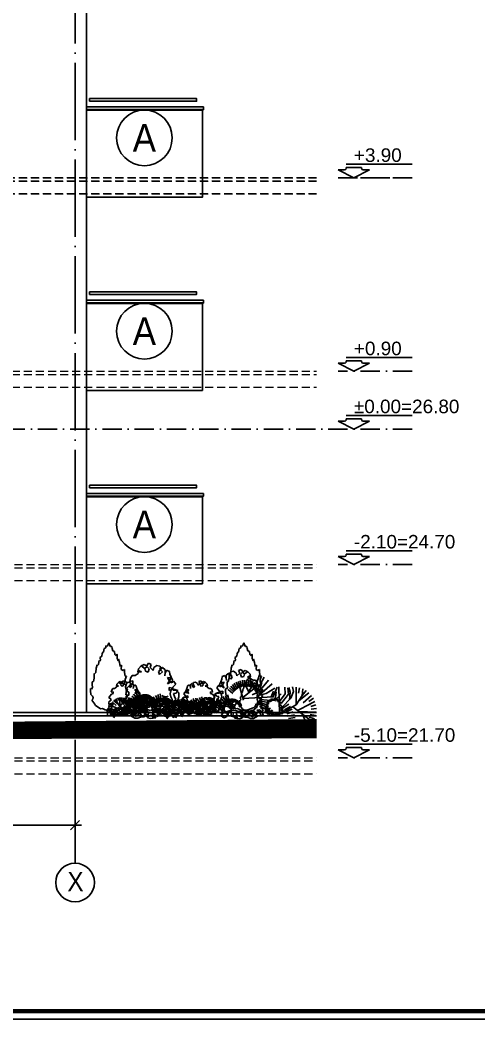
# Model space of a CAD drawing. Extents: x 9615146 to 9672346, y 4699603 to 4705703.
# Drawn here: x 9621432 to 9622143, y 4699603 to 4701154 of the extents above; entities that cross this region are included whole.
import ezdxf
from ezdxf.enums import TextEntityAlignment as Align

# ---------------------------------------------------------------- set-up
doc = ezdxf.new("R2010")
doc.units = 0
doc.header["$LTSCALE"] = 0.5
doc.header["$MEASUREMENT"] = 0
doc.header["$PDSIZE"] = -1
for name, pattern in [('ACAD_ISO04W100', [30, 24, -3, 0, -3]), ('DASHED', [0.75, 0.5, -0.25]), ('OSI1000', [5, 3, -1, 0, -1])]:
    doc.linetypes.add(name, pattern=pattern)
doc.layers.get('0').update_dxf_attribs({"color": 251, "linetype": 'CONTINUOUS'})
doc.layers.get('Defpoints').update_dxf_attribs({"color": 251, "linetype": 'CONTINUOUS'})
for name, color, linetype in [('_axis', 1, 'ACAD_ISO04W100'), ('_axis_num', 1, 'CONTINUOUS'), ('_dimension', 4, 'CONTINUOUS'), ('_dimension_evel', 4, 'CONTINUOUS'), ('_hatch', 9, 'CONTINUOUS'), ('_hatch_construction', 252, 'CONTINUOUS'), ('_table', 3, 'CONTINUOUS'), ('_text_spesif_window', 41, 'CONTINUOUS'), ('_view', 3, 'CONTINUOUS'), ('_vista', 75, 'CONTINUOUS'), ('fasadi', 147, 'CONTINUOUS')]:
    doc.layers.add(name, color=color, linetype=linetype)
doc.layers.add('_punk', color=8, linetype='DASHED', lineweight=9)
doc.styles.add('HEB1', font='', dxfattribs={"width": 0.8, "oblique": 17})
doc.styles.add('POMESHTENIA', font='arial.ttf', dxfattribs={"width": 0.9})
doc.styles.add('WIN', font='swindos.shx', dxfattribs={"oblique": 17})
doc.styles.get('HEB1').set_extended_font_data('HebarU Cyr')
doc.dimstyles.new('dim_50', dxfattribs={"dimtxt": 24, "dimasz": 1, "dimexe": 30, "dimexo": 0, "dimgap": 10, "dimtad": 1, "dimdec": 1, "dimrnd": 0.5, "dimdsep": 46, "dimtxsty": 'WIN', "dimblk1": '1', "dimblk2": '1', "dimsah": 1, "dimcen": 15, "dimdle": 10, "dimse1": 1, "dimse2": 1, "dimadec": 0, "dimazin": 0, "dimtfac": 1, "dimtdec": 1, "dimtix": 1, "dimtmove": 2, "dimatfit": 3, "dimldrblk": '1', "dimfxl": 1, "dimtolj": 1, "dimarcsym": 0})

# ---------------------------------------------------------------- blocks, each defined once
blk = doc.blocks.new('rtyre')
at = {"layer": '_dimension_evel', "ltscale": 20}
for p, q in [((-21.08991620464076, 37.79426300298655), (161.5563992843381, 37.79426284031797)), ((-21.08991621457972, 28.28064290881593), (-21.08991621457972, 26.78341123343125)), ((-21.08991621457972, 28.28064290881593), (2.484011929482222e-08, 28.28064289018948)), ((21.0899162642454, 28.28064287032612), (2.484011929482222e-08, 28.28064289018948)), ((21.0899162642454, 28.28064287032612), (21.08991626175703, 26.78341119617835)), ((-25.98991621100868, 21.88341124133149), (-43.67999989444797, 21.88341125623265)), ((-43.67999989444797, 21.88341125623265), (0, 0)), ((43.67999993170088, 21.88341117924574), (0, 0)), ((25.98991624826158, 21.88341119538381), (43.67999993170088, 21.88341117924574))]:
    blk.add_line(p, q, dxfattribs=at)
for centre, major_axis, ratio, start_param, end_param in [((-25.98991620603192, 26.78341123839346), (3.464823224053962, 3.464823224053962), 0.9999999998278931, 3.926990816057631, 5.497787142683389), ((25.98991625322378, 26.78341119245306), (-3.464823224673926, 3.464823224673926), 0.9999999994715169, 0.7853981629014264, 2.356194488915409)]:
    blk.add_ellipse(centre, major_axis=major_axis, ratio=ratio, start_param=start_param, end_param=end_param, dxfattribs=at)
at = {"layer": '_dimension_evel', "linetype": 'OSI1000', "ltscale": 20, "style": 'HEB1', "oblique": 359.9999999871126, "width": 0.79999999781503}
blk.add_attdef('+12.50', (3.974128048866987e-08, 44.24032013564283), '', height=41.99999997485429, rotation=359.9999999466392, dxfattribs=at)
blk = doc.blocks.new('TREE8-E')
for p, q in [((-10.0939414366528, 8.004167327446659), (-10.9461908619412, 9.450044695994855)), ((-8.619269102098638, 6.912697024239506), (-10.00003536737997, 10.02475220941503)), ((-7.191707871321034, 7.048076422346412), (-8.97562455459533, 10.444372791036)), ((-7.419212427330047, 8.842417375883691), (-7.898182817622601, 10.6985739894974)), ((-7.419212427330047, 8.842417375883691), (-6.794240347850169, 10.78109652764768)), ((-6.936570771694355, 5.394976978485893), (-4.615567326459413, 10.42725504039809)), ((-6.110738216839663, 9.064887386772618), (-5.69097987265884, 10.68990842672098)), ((-4.453948541773208, 8.807646752950141), (-3.554877325400946, 10.05453113563832)), ((-3.609758033180234, 8.276929241605053), (-2.65286918546431, 9.417484799417842)), ((-11.67939109003398, 6.052457228530109), (-13.09516547731103, 6.953830254593441)), ((-11.25570846188914, 6.783692467097005), (-12.513046509982, 7.895444004358062)), ((-10.722851676594, 7.439646421181159), (-11.79079354989288, 8.734401457100759)), ((-8.03844479568672, 4.03048735214071), (-10.82276501284477, 7.504558207340388)), ((-6.936570771694355, 5.394976978485893), (-7.419212427330047, 8.842417375883691)), ((-4.542846798808103, 6.6381059562652), (-4.453948541773208, 8.807646752950141)), ((-3.264332530957891, 2.932267498728351), (-4.542846798808103, 6.6381059562652)), ((-4.321821545709335, 5.997453048732538), (-3.609758033180234, 8.276929241605053)), ((-3.365396660808561, 7.392250533438251), (-2.345745067311201, 9.19137688840204)), ((-2.437153135665448, 3.894841923940362), (-3.365396660808561, 7.392250533438251)), ((-3.328015502515773, 0.764855076416147), (0.3343976724931039, 8.315671993157821)), ((-2.378912036498918, 7.140596292542938), (-1.432695594785505, 8.962133132399288)), ((-1.732731472395882, 4.243784011476698), (-2.378912036498918, 7.140596292542938)), ((-0.3756997383985823, 3.931447963957524), (-1.321964224738586, 6.595345437269749)), ((-0.3756997383985823, 3.931447963957524), (0.4289821008869286, 6.586656616967169)), ((0.6650353045677839, 4.772522462289068), (0.7052554425374264, 7.980557276534242)), ((1.228117236142758, 4.485235762505923), (1.228117236142758, 6.448361544357446)), ((3.028334049341568, 4.834514241634153), (1.237841514447037, 7.412416834865731)), ((4.296317853157149, 4.597302698115513), (2.602009076445039, 8.267139229549727)), ((4.87476884935653, 5.912668173253898), (4.093872854156427, 8.871991259334393)), ((5.998352765860792, 5.26094047719581), (5.668103321614932, 9.208594801364612)), ((9.156996873421017, 0.6659670543601663), (6.189181990895715, 6.341653042149652)), ((6.982408068832095, 6.042331569648596), (7.276868282665882, 9.26672232734542)), ((8.326122927839824, 3.106453035789741), (7.535878532264656, 6.558358142723293)), ((8.350939098590844, 4.584084016319906), (8.218822792993356, 6.560044127388437)), ((8.82305053175399, 4.511388252753058), (8.898202046990294, 6.490333761981738)), ((9.28497691263671, 4.389741641585672), (9.566572872979416, 6.349990807854425)), ((-12.20597923181495, 3.593691716620725), (-13.87665823821184, 3.754072841972203)), ((-6.221866286455885, 4.466147790911251), (-13.79413570006156, 2.650130372199769)), ((-12.16044909733678, 4.437574972982709), (-13.78547013728514, 4.85733331716353)), ((-8.619903918756798, 3.891039078698853), (-13.52281675096225, 5.93274586336296)), ((-9.89312571951323, 3.585689012323456), (-13.12031391997919, 0.5482778224423939)), ((-2.764044339190416, 0.04352474052392807), (-6.936570771694355, 5.394976978485893)), ((-4.858376832926233, 2.087165263569034), (-6.307318260880882, 3.646687821084029)), ((-4.252498214404495, 2.500799939538382), (-5.560004635946453, 4.180671609240534)), ((-3.612874509535693, 2.860054809673763), (-4.768995011303063, 4.647490753822396)), ((1.899495202787948, 3.054908277037107), (-0.3756997383985823, 3.931447963957524)), ((8.955630015473416, 0.4245579711075251), (0.6650353045677839, 4.772522462289068)), ((4.825272166918349, 3.421743045802423), (3.028334049341568, 4.834514241634153)), ((5.195199856988587, 3.723947254051126), (4.296317853157149, 4.597302698115513)), ((6.859942310438027, 2.608535797566027), (4.326365437081012, 5.506757277107567)), ((6.019365656344121, 4.204516012771002), (4.87476884935653, 5.912668173253898)), ((6.464574032663903, 4.37761535135617), (5.998352765860792, 5.26094047719581)), ((7.3969062000587, 4.579982162681105), (6.982408068832095, 6.042331569648596)), ((7.985575321672821, 2.906208157738753), (9.73165727914576, 4.220476968545903)), ((8.637798294386323, 0.04352474052392807), (12.49564805822622, 4.668516083723723)), ((9.73165727914576, 4.220476968545903), (10.21661246032561, 6.14055289178058)), ((10.15819770771178, 4.005448732812482), (10.84119883928037, 5.864314659396399)), ((10.55992493214009, 3.747012828733638), (11.43348891077278, 5.524302634582448)), ((10.93243754489303, 3.44800073415567), (11.9869934208349, 5.124242060234693)), ((11.57385842808068, 2.741760798088833), (12.95387989629665, 4.162117734215002)), ((11.83573915709325, 2.342270669129725), (13.35666845113712, 3.610595217996405)), ((-11.90146385261831, 1.936425325992857), (-13.53993450160017, 1.572688635227038)), ((-6.856791865305192, -0.04252704870934565), (-8.751739561746062, 0.9273776356771037)), ((-6.42892358954786, 0.5533850959449822), (-8.232127674741287, 1.684754574136385)), ((-5.950746316177048, 1.109738437606318), (-7.648483318230314, 2.393962304734067)), ((-5.425899262974443, 1.622298791409285), (-7.005248378180294, 3.049603328408956)), ((-4.114983101309029, 1.771402288913151), (-3.264332530957891, 2.932267498728351)), ((3.352876638757508, 0.5010279245612779), (1.37691652768898, 0.3689116189637858)), ((3.425572402324363, 0.9731393577244205), (1.446626893095681, 1.048290872960727)), ((3.547219013491745, 1.43506573860715), (1.58696984722299, 1.716661698949856)), ((3.716483686531516, 1.8817461051162), (1.796407763296839, 2.366701286296049)), ((3.931511922264944, 2.308286533682228), (1.899495202787948, 3.054908277037107)), ((12.05442718680056, 1.9175949987333), (13.69960068705188, 3.019991131169142)), ((12.22752652538573, 1.472386622413516), (13.97891936670105, 2.396776255700324)), ((12.35314066027185, 1.011523336307178), (14.19156421617921, 1.747778664181695)), ((12.42989333671066, 0.5400544550187121), (14.33520545401668, 1.080108910037417))]:
    blk.add_line(p, q)
blk = doc.blocks.new('_TREE03')
for p, q in [((-49.14745122672889, 1054.192452821298), (-45.3105343387424, 1086.709188905304)), ((-45.3105343387424, 1086.709188905304), (-26.12583331275368, 1086.709188905304)), ((-26.12583331275368, 1086.709188905304), (-6.941132286764741, 1113.806721197296)), ((-6.941132286764741, 1113.806721197296), (0.7327014892625812, 1146.323573486298)), ((0.7327014892625812, 1146.323573486298), (12.24351082722524, 1113.806721197296)), ((12.24351082722524, 1113.806721197296), (27.59187599027086, 1092.128509283301)), ((27.59187599027086, 1092.128509283301), (46.77657739726283, 1097.548294862307)), ((46.77657739726283, 1097.548294862307), (46.77657739726283, 1065.031093577295)), ((-125.8874185237239, 956.6411400503011), (-122.0505016357374, 967.4802456263026)), ((-125.8874185237239, 907.8655124302999), (-125.8874185237239, 956.6411400503011)), ((-122.0505016357374, 967.4802456263026), (-110.5390529797294, 940.3827716272956)), ((-110.5390529797294, 940.3827716272956), (-91.35435195374066, 962.0605183402973)), ((-91.35435195374066, 962.0605183402973), (-83.68051779676648, 1010.836145960299)), ((-83.68051779676648, 1010.836145960299), (-60.65889988273466, 1021.675135331302)), ((-60.65889988273466, 1021.675135331302), (-49.14745122672889, 1054.192452821298)), ((46.77657739726283, 1065.031093577295), (73.63511219922452, 1054.192452821298)), ((73.63511219922452, 1054.192452821298), (77.47202908726558, 1032.514241288306)), ((77.47202908726558, 1032.514241288306), (77.47202908726558, 1010.836145960299)), ((77.47202908726558, 1010.836145960299), (96.65736981224632, 999.997040003308)), ((96.65736981224632, 999.997040003308), (104.3312035882739, 972.899566004301)), ((104.3312035882739, 972.899566004301), (112.0050956572488, 940.3827716272956)), ((112.0050956572488, 940.3827716272956), (123.5159046142626, 924.123938765302)), ((-194.9529119647507, 799.475613005302), (-183.4414636897459, 794.0558857192967)), ((-191.1153557587754, 729.0218321452945), (-194.9529119647507, 799.475613005302)), ((-183.4414636897459, 794.0558857192967), (-175.7675716207732, 777.7974597652968)), ((-175.7675716207732, 777.7974597652968), (-164.2567626637572, 837.4121384783002)), ((-164.2567626637572, 837.4121384783002), (-148.9090364377537, 891.6071443882977)), ((-148.9090364377537, 891.6071443882977), (-145.0721195497672, 864.5096703893048)), ((-145.0721195497672, 864.5096703893048), (-125.8874185237239, 907.8655124302999)), ((123.5159046142626, 924.123938765302), (131.189767727237, 929.5436660513084)), ((131.189767727237, 929.5436660513084), (138.8636597962666, 907.8655124302999)), ((138.8636597962666, 907.8655124302999), (131.189767727237, 880.7680384313071)), ((131.189767727237, 880.7680384313071), (142.7005766842531, 859.0902920992945)), ((142.7005766842531, 859.0902920992945), (154.2113856412668, 869.9289907673023)), ((154.2113856412668, 869.9289907673023), (158.048331866255, 842.8315167682964)), ((158.048331866255, 842.8315167682964), (161.8852777102418, 810.3146610502948)), ((161.8852777102418, 810.3146610502948), (177.2336142982358, 794.0558857192967)), ((177.2336142982358, 794.0558857192967), (184.9075063672653, 804.8949333833004)), ((184.9075063672653, 804.8949333833004), (196.4183153242247, 750.699985766304)), ((-271.6922395627537, 626.0512607182985), (-252.5069571307727, 626.0512607182985)), ((-252.5069571307727, 577.2760400063045), (-271.6922395627537, 626.0512607182985)), ((-252.5069571307727, 626.0512607182985), (-240.9961481737589, 685.6659356213002)), ((-240.9961481737589, 729.0218321452945), (-217.9745302597291, 712.7634061912956)), ((-240.9961481737589, 685.6659356213002), (-240.9961481737589, 729.0218321452945)), ((-217.9745302597291, 712.7634061912956), (-191.1153557587754, 729.0218321452945)), ((196.4183153242247, 750.699985766304), (204.0921784372536, 685.6659356213002)), ((204.0921784372536, 685.6659356213002), (223.2768794632425, 663.9878402933068)), ((223.2768794632425, 663.9878402933068), (230.9507425762713, 669.4075675792984)), ((230.9507425762713, 669.4075675792984), (230.9507425762713, 593.5344663413072)), ((-279.3660737197299, 528.500412767306), (-260.1808491997476, 544.7588387213059)), ((-256.3438740187592, 463.4663881493032), (-279.3660737197299, 528.500412767306)), ((-260.1808491997476, 544.7588387213059), (-252.5069571307727, 528.500412767306)), ((-252.5069571307727, 528.500412767306), (-252.5069571307727, 577.2760400063045)), ((230.9507425762713, 593.5344663413072), (242.4621618952779, 544.7588387213059)), ((242.4621618952779, 544.7588387213059), (261.6468339652683, 539.3394604312962)), ((261.6468339652683, 495.9835600973006), (253.9729708522373, 452.6273111482978)), ((261.6468339652683, 539.3394604312962), (261.6468339652683, 495.9835600973006)), ((-267.8552643817673, 371.3347733272968), (-287.0399657887572, 430.9495354792978)), ((-287.0399657887572, 430.9495354792978), (-267.8552643817673, 414.6907605293019)), ((-287.0399657887572, 322.5592912493083), (-283.2030485197697, 338.8178337892949)), ((-260.1808491997476, 273.7837219223076), (-287.0399657887572, 322.5592912493083)), ((-283.2030485197697, 338.8178337892949), (-264.0177660877341, 338.8178337892949)), ((-267.8552643817673, 414.6907605293019), (-256.3438740187592, 463.4663881493032)), ((-264.0177660877341, 338.8178337892949), (-267.8552643817673, 371.3347733272968)), ((257.8098877402235, 317.1397963732982), (246.2990787832641, 295.4617882943026)), ((253.9729708522373, 452.6273111482978), (269.3206966972393, 425.5298375303078)), ((280.8315060352566, 344.237299328304), (257.8098877402235, 317.1397963732982)), ((269.3206966972393, 425.5298375303078), (284.668480835242, 436.3688851942979)), ((284.668480835242, 398.432334575302), (280.8315060352566, 344.237299328304)), ((284.668480835242, 436.3688851942979), (284.668480835242, 398.432334575302)), ((-229.4853392167429, 230.4277053832998), (-260.1808491997476, 273.7837219223076)), ((-229.4853392167429, 203.3302317652961), (-256.3438740187592, 241.2666951353069)), ((-256.3438740187592, 241.2666951353069), (-229.4853392167429, 230.4277053832998)), ((-175.7675716207732, 187.0716892252959), (-229.4853392167429, 203.3302317652961)), ((-191.1153557587754, 176.2327577663033), (-175.7675716207732, 187.0716892252959)), ((-156.5829285067264, 138.2961778103058), (-191.1153557587754, 176.2327577663033)), ((207.9291242812383, 170.8131466852956), (165.7228053412766, 143.7156726863029)), ((219.4399332382545, 192.4911258083056), (207.9291242812383, 170.8131466852956)), ((265.4837798092531, 252.105742799297), (219.4399332382545, 192.4911258083056)), ((246.2990787832641, 295.4617882943026), (250.1360250082525, 268.3642853392973)), ((250.1360250082525, 268.3642853392973), (265.4837798092531, 252.105742799297)), ((-83.68051779676648, 116.6181986872959), (-156.5829285067264, 138.2961778103058)), ((-60.65889988273466, 105.7790931113081), (-83.68051779676648, 116.6181986872959)), ((-60.65889988273466, 105.7790931113081), (-33.22383016576919, 97.78347626030379)), ((-33.22383016576919, 97.78347626030379), (-6.941132286764741, 100.3595982352974)), ((-29.25104943975498, 0.8823563723065034), (-21.55413582673918, 40.74509744930406)), ((-18.10173023473226, 99.26571142129693), (-21.55413582673918, 40.74509744930406)), ((23.7549591022298, 94.94016165230138), (-6.941132286764741, 100.3595982352974)), ((35.1275206852531, 98.50965311629595), (20.65276490027259, 67.84268765329494)), ((20.65276490027259, 0.8822980793060651), (20.65276490027259, 67.84268765329494)), ((58.28738635427885, 105.7790931113081), (23.7549591022298, 94.94016165230138)), ((100.4942867002328, 127.4570722343044), (58.28738635427885, 105.7790931113081)), ((131.189767727237, 122.0376356512947), (100.4942867002328, 127.4570722343044)), ((165.7228053412766, 143.7156726863029), (131.189767727237, 122.0376356512947))]:
    blk.add_line(p, q)
blk = doc.blocks.new('_TREE16')
for p, q in [((-29.3519911608862, 140.6605752743014), (-30.886658696008, 132.3582528912489)), ((-22.11027872953105, 148.43500432664), (-29.3519911608862, 140.6605752743014)), ((-13.8134823677799, 152.0342770360558), (-22.11027872953105, 148.43500432664)), ((-11.7512728674601, 141.6683716329378), (-20.04806922921125, 147.3792176652112)), ((-20.04806922921125, 147.3792176652112), (-12.27881483265833, 141.6683716329378)), ((-4.509560436104948, 146.8513243344969), (-13.8134823677799, 152.0342770360558)), ((-12.27881483265833, 141.6683716329378), (-4.509560436104948, 146.8513243344969)), ((-10.21660533233853, 133.9419328833919), (-11.7512728674601, 141.6683716329378)), ((-1.392267005389158, 155.681540048264), (-7.099311901622968, 147.9071109959257)), ((-7.099311901622968, 147.9071109959257), (0.6699424949304102, 140.6605752743014)), ((0.6699424949304102, 140.6605752743014), (-2.44735093578538, 131.3504565326125)), ((6.329029030691345, 152.0342770360558), (-1.392267005389158, 155.681540048264)), ((2.732151995250206, 144.2598479837175), (6.329029030691345, 152.0342770360558)), ((11.50853196172693, 135.4776225727426), (2.732151995250206, 144.2598479837175)), ((13.57074146204673, 144.2598479837175), (11.50853196172693, 135.4776225727426)), ((21.86753782379787, 149.9706940159906), (13.57074146204673, 144.2598479837175)), ((30.16433418554902, 147.9071109959257), (21.86753782379787, 149.9706940159906)), ((26.51949878963524, 133.4140395526774), (34.81629515138638, 139.6047886128729)), ((36.87850465170595, 144.2598479837175), (28.5817082899548, 140.1326819435872)), ((28.5817082899548, 140.1326819435872), (36.87850465170595, 132.3582528912489)), ((34.81629515138638, 139.6047886128729), (30.16433418554902, 147.9071109959257)), ((44.64775904825933, 138.069098923522), (36.87850465170595, 144.2598479837175)), ((-51.60467042014966, 114.265908738585), (-53.66687992046923, 105.435693024818)), ((-46.4251674891143, 121.9923474881311), (-51.60467042014966, 114.265908738585)), ((-38.65591309256092, 121.9923474881311), (-46.4251674891143, 121.9923474881311)), ((-29.8795331260842, 127.17530018969), (-38.65591309256092, 121.9923474881311)), ((-30.886658696008, 132.3582528912489), (-21.05519479913505, 131.8303595605346)), ((-28.8244491956882, 135.4776225727426), (-29.8795331260842, 127.17530018969)), ((-21.05519479913505, 131.8303595605346), (-28.8244491956882, 135.4776225727426)), ((-2.44735093578538, 131.3504565326125), (-10.21660533233853, 133.9419328833919)), ((29.10925025515303, 125.1117171696249), (26.51949878963524, 133.4140395526774)), ((36.87850465170595, 132.3582528912489), (29.10925025515303, 125.1117171696249)), ((44.12021708306111, 120.9845511294948), (44.64775904825933, 130.2946698711837)), ((44.64775904825933, 128.7589801818331), (44.12021708306111, 120.9845511294948)), ((44.64775904825933, 130.2946698711837), (44.64775904825933, 138.069098923522)), ((48.7721780488987, 137.0133122620935), (44.64775904825933, 128.7589801818331)), ((57.06897441064984, 133.4140395526774), (48.7721780488987, 137.0133122620935)), ((60.13830948089321, 115.2737050972214), (50.83438754921826, 116.3294917586502)), ((50.83438754921826, 116.3294917586502), (56.01389048025385, 108.0271693755974)), ((56.54143244545207, 107.019373016961), (60.13830948089321, 115.2737050972214)), ((58.07609998057342, 125.6396105003394), (57.06897441064984, 133.4140395526774)), ((61.72093537648743, 116.8573850893647), (58.07609998057342, 125.6396105003394)), ((65.31781241192857, 109.0829560370262), (61.72093537648743, 116.8573850893647)), ((-60.38105038662638, 87.82325190007646), (-64.02588578254017, 80.09681315053012)), ((-53.13933795527123, 95.59768095241475), (-60.38105038662638, 87.82325190007646)), ((-53.66687992046923, 105.435693024818), (-45.37008355871808, 107.019373016961)), ((-44.84254159351985, 99.24494396462273), (-53.13933795527123, 95.59768095241475)), ((-45.37008355871808, 107.019373016961), (-44.84254159351985, 99.24494396462273)), ((51.36192951441649, 98.71705063390846), (56.54143244545207, 107.019373016961)), ((59.13118391096964, 103.9000033354673), (51.36192951441649, 98.71705063390846)), ((55.48634851505562, 80.57671617845222), (55.48634851505562, 88.35114523079073)), ((55.48634851505562, 88.35114523079073), (63.78314487680723, 86.81545554143986)), ((63.255602911609, 83.16819252923165), (55.48634851505562, 80.57671617845222)), ((56.01389048025385, 108.0271693755974), (63.78314487680723, 101.3085269846879)), ((67.90756387744659, 106.4914796862467), (59.13118391096964, 103.9000033354673)), ((63.78314487680723, 86.81545554143986), (60.66585144609144, 79.04102648910157)), ((71.55239927336015, 82.68828950130955), (63.255602911609, 83.16819252923165)), ((63.78314487680723, 101.3085269846879), (65.31781241192857, 109.0829560370262)), ((66.3728963423248, 89.40693189221952), (74.14215073887794, 98.18915730319418)), ((66.85247994705037, 81.632502839881), (66.3728963423248, 89.40693189221952)), ((74.14215073887794, 98.18915730319418), (67.90756387744659, 106.4914796862467)), ((-63.4983438173424, 64.54795504585377), (-64.50546938726575, 56.77352599351525)), ((-64.50546938726575, 56.77352599351525), (-62.44325988694595, 48.99909694117696)), ((-64.02588578254017, 80.09681315053012), (-56.25663138598702, 75.92165680760786)), ((-55.72908942078902, 67.1394313966332), (-63.4983438173424, 64.54795504585377)), ((-56.25663138598702, 75.92165680760786), (-55.72908942078902, 67.1394313966332)), ((46.1824265833809, 59.89289567500919), (35.34383711658461, 66.08364473520464)), ((35.34383711658461, 66.08364473520464), (43.59267511786334, 63.01226535650312)), ((43.59267511786334, 63.01226535650312), (51.36192951441649, 64.02006171513949)), ((50.30684558402027, 51.1106702640343), (46.1824265833809, 59.89289567500919)), ((51.36192951441649, 64.02006171513949), (52.36905508433983, 65.60374170728255)), ((60.66585144609144, 79.04102648910157), (58.60364194577164, 71.26659743676328)), ((58.60364194577164, 71.26659743676328), (60.66585144609144, 63.01226535650312)), ((60.66585144609144, 63.01226535650312), (63.78314487680723, 55.2378363041646)), ((74.6217343436033, 81.632502839881), (66.85247994705037, 81.632502839881)), ((67.38002191224837, 71.79449076747778), (75.14927630880152, 72.85027742890634)), ((71.02485730816215, 64.02006171513949), (67.38002191224837, 71.79449076747778)), ((68.43510584264436, 47.46340725182631), (74.6217343436033, 55.76572963487888)), ((74.6217343436033, 55.76572963487888), (71.02485730816215, 64.02006171513949)), ((79.80123727463888, 80.57671617845222), (71.55239927336015, 82.68828950130955)), ((82.39098874015667, 73.85807378754271), (74.6217343436033, 81.632502839881)), ((75.14927630880152, 72.85027742890634), (79.80123727463888, 80.57671617845222)), ((79.80123727463888, 53.65415631202154), (82.91853070535467, 63.01226535650312)), ((82.91853070535467, 63.01226535650312), (82.39098874015667, 73.85807378754271)), ((-61.91571792174796, 36.6175988207865), (-69.68497231830133, 31.43464611922786)), ((-69.68497231830133, 31.43464611922786), (-67.09522085278354, 23.66021706688935)), ((-67.09522085278354, 23.66021706688935), (-58.84638285150481, 30.37885945779885)), ((-61.91571792174796, 52.64635995338517), (-65.03301135246375, 44.87193090104688)), ((-65.03301135246375, 44.87193090104688), (-61.91571792174796, 36.6175988207865)), ((-62.44325988694595, 48.99909694117696), (-53.13933795527123, 46.93551392111203)), ((-53.66687992046923, 55.2378363041646), (-61.91571792174796, 52.64635995338517)), ((-58.84638285150481, 30.37885945779885), (-50.54958648975366, 29.85096612708458)), ((-50.54958648975366, 29.85096612708458), (-58.84638285150481, 23.13232373617484)), ((-53.13933795527123, 46.93551392111203), (-53.66687992046923, 55.2378363041646)), ((-20.52765283393705, 25.72380008695427), (-12.8063567978561, 29.85096612708458)), ((-12.8063567978561, 29.85096612708458), (-5.037102401303173, 27.78738310701942)), ((-5.037102401303173, 27.78738310701942), (3.259693960448203, 25.19590675623999)), ((11.50853196172693, 27.25948977630514), (20.81245389340188, 29.32307279637007)), ((20.33287028867608, 46.40762059039776), (18.27066078835651, 37.62539517942309)), ((18.27066078835651, 37.62539517942309), (28.05416632475703, 35.03391882864366)), ((28.05416632475703, 46.93551392111203), (20.33287028867608, 46.40762059039776)), ((20.81245389340188, 29.32307279637007), (28.5817082899548, 29.32307279637007)), ((35.34383711658461, 27.25948977630514), (27.04704075483323, 27.78738310701942)), ((27.04704075483323, 27.78738310701942), (36.87850465170595, 21.06874071610991)), ((34.28875318618839, 38.15328851013737), (28.05416632475703, 46.93551392111203)), ((28.05416632475703, 35.03391882864366), (35.82342072130996, 37.62539517942309)), ((28.5817082899548, 29.32307279637007), (34.28875318618839, 38.15328851013737)), ((35.82342072130996, 37.62539517942309), (39.99579808242174, 46.40762059039776)), ((39.99579808242174, 46.40762059039776), (50.30684558402027, 51.1106702640343)), ((52.36905508433983, 28.84316976844798), (44.12021708306111, 24.18811039760362)), ((44.64775904825933, 42.28045455026745), (52.36905508433983, 50.58277693332002)), ((55.48634851505562, 38.68118184085165), (44.64775904825933, 42.28045455026745)), ((55.48634851505562, 44.3440375703326), (50.83438754921826, 36.6175988207865)), ((50.83438754921826, 36.6175988207865), (52.36905508433983, 28.84316976844798)), ((52.36905508433983, 50.58277693332002), (60.13830948089321, 51.1106702640343)), ((63.78314487680723, 46.40762059039776), (55.48634851505562, 44.3440375703326)), ((63.255602911609, 37.62539517942309), (55.48634851505562, 38.68118184085165)), ((56.01389048025385, 24.66801342552571), (63.255602911609, 34.02612247000707)), ((60.13830948089321, 51.1106702640343), (67.90756387744659, 41.27265819163108)), ((67.90756387744659, 41.27265819163108), (63.255602911609, 32.44244247786423)), ((69.44223141256793, 29.85096612708458), (63.255602911609, 37.62539517942309)), ((63.255602911609, 34.02612247000707), (71.55239927336015, 37.09750184870859)), ((63.255602911609, 32.44244247786423), (73.61460877367972, 25.72380008695427)), ((63.78314487680723, 55.2378363041646), (63.78314487680723, 46.40762059039776)), ((67.38002191224837, 22.07653707474628), (69.44223141256793, 29.85096612708458)), ((76.68394384392309, 45.39982423176116), (68.43510584264436, 47.46340725182631)), ((71.55239927336015, 37.09750184870859), (78.7941117047153, 44.87193090104688)), ((73.61460877367972, 25.72380008695427), (81.86344677495845, 29.85096612708458)), ((84.98074020567424, 38.15328851013737), (76.68394384392309, 45.39982423176116)), ((78.7941117047153, 44.87193090104688), (79.80123727463888, 53.65415631202154)), ((81.86344677495845, 29.85096612708458), (84.98074020567424, 38.15328851013737)), ((-67.09522085278354, 23.13232373617484), (-70.21251428349933, 13.8222049944859)), ((-70.21251428349933, 13.8222049944859), (-61.91571792174796, 15.35789468383678)), ((-58.84638285150481, 23.13232373617484), (-67.09522085278354, 23.13232373617484)), ((-61.91571792174796, 15.35789468383678), (-59.85350842142839, 23.66021706688935)), ((-59.85350842142839, 23.66021706688935), (-49.54246091982986, 20.54084738539541)), ((-45.37008355871808, 18.47726436533048), (-52.08425402487501, 10.70283531299219)), ((-52.08425402487501, 10.70283531299219), (-39.71099702295692, 3.984192922082684)), ((-49.54246091982986, 20.54084738539541), (-49.01491895463187, 12.23852500234307)), ((-49.01491895463187, 12.23852500234307), (-39.18345505775915, 17.4214777039017)), ((-42.78033209320029, 26.25169341766855), (-45.37008355871808, 18.47726436533048)), ((-34.53149409192156, 26.25169341766855), (-42.78033209320029, 26.25169341766855)), ((-41.24566455807872, 23.66021706688935), (-32.94886819632757, 24.18811039760362)), ((-36.59370359224113, 15.88578801455105), (-41.24566455807872, 23.66021706688935)), ((-39.71099702295692, 3.984192922082684), (-30.886658696008, 3.984192922082684)), ((-39.18345505775915, 17.4214777039017), (-29.8795331260842, 22.60443040546056)), ((-38.12837112736293, 8.111358962212762), (-36.59370359224113, 15.88578801455105)), ((-28.29690723048998, 13.8222049944859), (-38.12837112736293, 8.111358962212762)), ((-25.70715576497241, 17.94937103461621), (-34.53149409192156, 26.25169341766855)), ((-32.94886819632757, 24.18811039760362), (-24.70003019504884, 17.4214777039017)), ((-30.886658696008, 3.984192922082684), (-21.05519479913505, 7.583465631498484)), ((-29.8795331260842, 22.60443040546056), (-28.29690723048998, 13.8222049944859)), ((-20.04806922921125, 10.17494198227791), (-25.70715576497241, 17.94937103461621)), ((-24.70003019504884, 17.4214777039017), (-21.05519479913505, 9.167145623641545)), ((-21.05519479913505, 9.167145623641545), (-13.28594040258167, 9.695038954355823)), ((-21.05519479913505, 7.583465631498484), (-12.27881483265833, 7.583465631498484)), ((-12.8063567978561, 17.4214777039017), (-20.52765283393705, 25.72380008695427)), ((-12.27881483265833, 10.70283531299219), (-20.04806922921125, 10.17494198227791)), ((-13.28594040258167, 9.695038954355823), (-4.509560436104948, 11.23072864370647)), ((-12.27881483265833, 7.583465631498484), (-12.8063567978561, 17.4214777039017)), ((-4.509560436104948, 7.103562603576393), (-12.27881483265833, 10.70283531299219)), ((-8.154395832018963, 22.60443040546056), (-10.21660533233853, 14.35009832520018)), ((-10.21660533233853, 14.35009832520018), (-0.9126834006638092, 12.23852500234307)), ((0.1424005297324129, 20.01295405468113), (-8.154395832018963, 22.60443040546056)), ((-4.509560436104948, 11.23072864370647), (0.1424005297324129, 20.01295405468113)), ((-0.9126834006638092, 12.23852500234307), (-4.509560436104948, 4.512086252796962)), ((3.7872359256462, 10.70283531299219), (-4.509560436104948, 7.103562603576393)), ((-4.509560436104948, 4.512086252796962), (3.7872359256462, 2.448503232731582)), ((3.259693960448203, 25.19590675623999), (11.50853196172693, 27.25948977630514)), ((13.57074146204673, 12.76641833305735), (3.7872359256462, 10.70283531299219)), ((3.7872359256462, 2.448503232731582), (11.50853196172693, 3.456299591368179)), ((8.439196891483789, 5.519882611433331), (16.16049292756429, 10.17494198227791)), ((11.50853196172693, 3.456299591368179), (19.27778635828008, 4.991989280719054)), ((13.57074146204673, 23.13232373617484), (12.03607392692493, 15.35789468383678)), ((12.03607392692493, 15.35789468383678), (21.33999585859965, 8.63925229292704)), ((21.86753782379787, 21.06874071610991), (13.57074146204673, 23.13232373617484)), ((19.27778635828008, 4.991989280719054), (13.57074146204673, 12.76641833305735)), ((16.16049292756429, 10.17494198227791), (23.92974732411767, 13.29431166377162)), ((21.33999585859965, 8.63925229292704), (29.63679222035103, 10.70283531299219)), ((23.92974732411767, 13.29431166377162), (21.86753782379787, 21.06874071610991)), ((29.10925025515303, 20.01295405468113), (37.88563022162953, 27.25948977630514)), ((29.63679222035103, 10.70283531299219), (29.10925025515303, 20.01295405468113)), ((44.12021708306111, 24.18811039760362), (35.34383711658461, 27.25948977630514)), ((36.87850465170595, 21.06874071610991), (48.24463608370047, 21.59663404682419)), ((37.88563022162953, 27.25948977630514), (40.47538168714755, 18.47726436533048)), ((38.41317218682775, 14.83000135312227), (39.46825611722397, 22.60443040546056)), ((46.1824265833809, 22.07653707474628), (38.41317218682775, 14.83000135312227)), ((39.46825611722397, 22.60443040546056), (48.24463608370047, 22.60443040546056)), ((40.47538168714755, 18.47726436533048), (44.12021708306111, 9.167145623641545)), ((44.12021708306111, 9.167145623641545), (52.36905508433983, 6.047775942147609)), ((55.48634851505562, 20.01295405468113), (46.1824265833809, 22.07653707474628)), ((48.24463608370047, 21.59663404682419), (56.01389048025385, 24.66801342552571)), ((48.24463608370047, 22.60443040546056), (56.54143244545207, 20.01295405468113)), ((52.36905508433983, 6.047775942147609), (60.66585144609144, 12.23852500234307)), ((60.66585144609144, 12.23852500234307), (55.48634851505562, 20.01295405468113)), ((56.54143244545207, 20.01295405468113), (67.38002191224837, 22.07653707474628))]:
    blk.add_line(p, q)
blk = doc.blocks.new('1')
for p, q in [((0, 20), (0, -20)), ((-10, 0), (10, 0)), ((-7.071067811866669, -7.07106781186485), (7.071067811866669, 7.07106781186485))]:
    blk.add_line(p, q)
blk = doc.blocks.new('*D43')
at = {"layer": '_dimension', "color": 0, "lineweight": -2, "ltscale": 30, "transparency": 16777216}
blk.add_line((9621098.490825918, 4699904.143952237), (9621516.490825916, 4699904.143952237), dxfattribs=at)
at = {"layer": 'Defpoints', "color": 0, "ltscale": 30, "transparency": 16777216}
for p in [(9621097.490825918, 4699904.143952099, -1.862645149447799e-09), (9621517.490825916, 4699904.143952084, -1.862645149447798e-09), (9621517.490825916, 4699904.143952237)]:
    blk.add_point(p, dxfattribs=at)
at = {"layer": '_dimension', "color": 0, "lineweight": -2, "ltscale": 30, "transparency": 16777216, "rotation": 180}
blk.add_blockref('1', (9621097.490825918, 4699904.143952237), dxfattribs=at)
at = {"layer": '_dimension', "color": 0, "lineweight": -2, "ltscale": 30, "transparency": 16777216}
blk.add_blockref('1', (9621517.490825916, 4699904.143952237), dxfattribs=at)
at = {"layer": '_dimension', "color": 0, "ltscale": 30, "transparency": 16777216, "insert": (9621307.490825918, 4699926.143952237), "char_height": 24, "attachment_point": 5, "style": 'WIN'}
blk.add_mtext('\\A1;420', dxfattribs=at)
blk = doc.blocks.new('fghfdg')
at = {"layer": '_text_spesif_window'}
blk.add_circle((0, 0), 18, dxfattribs=at)
at = {"layer": '_text_spesif_window', "style": 'HEB1', "text_generation_flag": 6, "width": 0.7999999999992724}
blk.add_attdef('A', text='', height=18, rotation=179.9999998932783, dxfattribs=at).set_placement((-1.862645149230957e-09, -9.232262405566871), align=Align.CENTER)

msp = doc.modelspace()

# ---------------------------------------------------------------- linework, layer by layer
at = {"layer": '_axis', "ltscale": 10}
msp.add_line((9621517.490825996, 4702288.083975536, -1.862645149447799e-09), (9621517.490825914, 4699845.264943645, -1.862645149447799e-09), dxfattribs=at)
at = {"layer": '_axis_num'}
msp.add_circle((9621517.490825914, 4699815.264943647, -1.862645149447799e-09), 30, dxfattribs=at)
at = {"layer": '_dimension_evel', "linetype": 'OSI1000', "ltscale": 20}
for p, q in [((9622040.71402838, 4700908.838117069), (9621925.781644778, 4700908.838117087)), ((9621925.781646222, 4700908.838117056, 1.756640951913385e-09), (9622040.714029824, 4700908.838117074, 1.756640951913385e-09)), ((9622040.714028329, 4700608.838117069), (9621925.781644724, 4700608.838117087)), ((9622040.714028748, 4700518.838117082), (9615568.705408452, 4700518.838118413, -3.725290298678756e-09)), ((9622040.714028275, 4700308.838117067), (9621925.781644674, 4700308.838117085)), ((9622040.714028224, 4700008.838117065), (9621925.78164462, 4700008.838117082))]:
    msp.add_line(p, q, dxfattribs=at)
at = {"layer": '_hatch', "color": 252, "ltscale": 10, "const_width": 30.00000000000001, "elevation": 1.756640951913386e-09}
msp.add_lwpolyline([(9621892.401607389, 4700053.83811708), (9617394.990831245, 4700053.838118119), (9617394.990831237, 4700393.838118262), (9615884.990834692, 4700393.838118263), (9615884.990834694, 4700493.838118267), (9615753.93999617, 4700493.83811834)], dxfattribs=at)
at = {"layer": '_hatch_construction', "color": 250, "ltscale": 40}
msp.add_line((9621534.990826838, 4701583.838118367), (9621534.990826836, 4700078.838117163), dxfattribs=at)
at = {"layer": '_hatch_construction', "color": 250, "ltscale": 40, "elevation": -1.060041975344136e-10}
for points in [[(9621539.990826663, 4701027.838116452), (9621705.990826603, 4701027.838116482), (9621705.990826603, 4701031.838116482), (9621539.99082666, 4701031.838116452)], [(9621716.990826625, 4701018.838116486), (9621534.990826696, 4701018.838116454), (9621534.990826694, 4701014.838116454), (9621716.990826624, 4701014.838116484)], [(9621714.990826562, 4701013.838116486), (9621534.990826827, 4701013.838116454), (9621534.990826853, 4700878.838116454), (9621714.990826584, 4700878.838116484)], [(9621539.990826663, 4700727.838116452), (9621705.990826603, 4700727.838116482), (9621705.990826603, 4700731.838116482), (9621539.99082666, 4700731.838116452)], [(9621716.990826625, 4700718.838116486), (9621534.990826696, 4700718.838116454), (9621534.990826694, 4700714.838116454), (9621716.990826624, 4700714.838116484)], [(9621714.990826562, 4700713.838116486), (9621534.990826827, 4700713.838116454), (9621534.990826853, 4700578.838116454), (9621714.990826584, 4700578.838116484)], [(9621539.990826663, 4700427.838116452), (9621705.990826603, 4700427.838116482), (9621705.990826603, 4700431.838116482), (9621539.99082666, 4700431.838116452)], [(9621716.990826625, 4700418.838116486), (9621534.990826696, 4700418.838116454), (9621534.990826694, 4700414.838116454), (9621716.990826624, 4700414.838116484)], [(9621714.990826562, 4700413.838116486), (9621534.990826827, 4700413.838116454), (9621534.990826853, 4700278.838116454), (9621714.990826584, 4700278.838116484)]]:
    msp.add_lwpolyline(points, close=True, dxfattribs=at)
at = {"layer": '_punk', "ltscale": 50}
for p, q in [((9615767.82873226, 4700908.838118383, -1.862645149447799e-09), (9621892.401606439, 4700908.838117095)), ((9621892.401606705, 4700908.838118385, -1.862645149447799e-09), (9615767.828732526, 4700908.838117097)), ((9615767.82873226, 4700903.838118383, -1.862645149447799e-09), (9621892.401606437, 4700903.838117097)), ((9621892.401606705, 4700903.838118385, -1.862645149447799e-09), (9615767.828732528, 4700903.838117098)), ((9615767.828732258, 4700883.838118383, -1.862645149447799e-09), (9621892.401606435, 4700883.838117095)), ((9621892.401606707, 4700883.838118385, -1.862645149447799e-09), (9615767.82873253, 4700883.838117097)), ((9617969.207439894, 4700608.838117859, -1.109264049163804e-09), (9621892.401606385, 4700608.838117093)), ((9617969.207439894, 4700603.83811786, -1.109264049163591e-09), (9621892.401606383, 4700603.838117095)), ((9617969.207439894, 4700583.838117857, -1.109264049163064e-09), (9621892.401606381, 4700583.838117091)), ((9620054.530939572, 4700308.838117452), (9621892.40160633, 4700308.838117093)), ((9620054.530939572, 4700303.838117454), (9621892.401606329, 4700303.838117095)), ((9620054.53093957, 4700283.838117452), (9621892.401606327, 4700283.838117095)), ((9620054.530939572, 4700008.838117504), (9621892.401607394, 4700008.83811708, 1.756640951913386e-09)), ((9620054.530939572, 4700003.838117505), (9621892.401607394, 4700003.83811708, 1.756640951913386e-09)), ((9620054.530939572, 4699983.838117505), (9621892.401607392, 4699983.83811708, 1.756640951913386e-09))]:
    msp.add_line(p, q, dxfattribs=at)
at = {"layer": '_table', "ltscale": 10}
msp.add_lwpolyline([(9615146.02944656, 4702603.380101892), (9623446.029446557, 4702603.380101889), (9623446.029446559, 4699603.380101888), (9615146.029446563, 4699603.38010189)], close=True, dxfattribs=at)
msp.add_lwpolyline([(9615297.713657089, 4702591.380101892, 6.842105263157892, 6.842105263157892, 0), (9623434.029446559, 4702591.380101888, 6.842105263157892, 6.842105263157892, 0), (9623434.029446557, 4699615.380101887, 6.842105263157892, 6.842105263157892, 0), (9615297.713657089, 4699615.380101895, 6.842105263157892, 6.842105263157892, 0)], format="xyseb", close=True, dxfattribs=at)
at = {"layer": 'fasadi', "ltscale": 40, "elevation": 1.756640951913386e-09}
for points in [[(9621892.401607392, 4700078.83811708), (9617419.990831245, 4700078.838118114), (9617419.990831237, 4700418.838118262)], [(9621892.401607392, 4700073.83811708), (9617414.990831243, 4700073.838118115), (9617414.990831237, 4700413.838118261)]]:
    msp.add_lwpolyline(points, dxfattribs=at)

# ---------------------------------------------------------------- block references
at = {"layer": '_dimension_evel', "linetype": 'OSI1000', "ltscale": 20}
ref = msp.add_blockref('rtyre', (9621950.242444722, 4700908.838117085), dxfattribs=dict(at, xscale=0.5600000023841858, yscale=0.5600000023841858, zscale=0.5600000023841858))
ref.add_attrib('+12.50', '+3.90', (9621950.242444748, 4700933.612696359), dxfattribs={"linetype": 'OSI1000', "ltscale": 20, "height": 20.99999999999999, "style": 'POMESHTENIA'})
ref = msp.add_blockref('rtyre', (9621950.242444668, 4700608.838117085), dxfattribs=dict(at, xscale=0.5600000023841858, yscale=0.5600000023841858, zscale=0.5600000023841858))
ref.add_attrib('+12.50', '+0.90', (9621950.242444696, 4700633.612696361), dxfattribs={"linetype": 'OSI1000', "ltscale": 20, "height": 20.99999999999999, "style": 'POMESHTENIA'})
ref = msp.add_blockref('rtyre', (9621950.242444646, 4700518.838117085), dxfattribs=dict(at, xscale=0.5600000023841858, yscale=0.5600000023841858, zscale=0.5600000023841858))
ref.add_attrib('+12.50', '%%p0.00=26.80', (9621950.242444677, 4700543.612696359), dxfattribs={"linetype": 'OSI1000', "ltscale": 20, "height": 20.99999999999999, "style": 'POMESHTENIA'})
ref = msp.add_blockref('rtyre', (9621950.242444616, 4700308.838117084), dxfattribs=dict(at, xscale=0.5600000023841858, yscale=0.5600000023841858, zscale=0.5600000023841858))
ref.add_attrib('+12.50', '-2.10=24.70', (9621950.242444642, 4700333.612696359), dxfattribs={"linetype": 'OSI1000', "ltscale": 20, "height": 20.99999999999999, "style": 'POMESHTENIA'})
ref = msp.add_blockref('rtyre', (9621950.242444564, 4700008.838117082), dxfattribs=dict(at, xscale=0.5600000023841858, yscale=0.5600000023841858, zscale=0.5600000023841858))
ref.add_attrib('+12.50', '-5.10=21.70', (9621950.242444593, 4700033.612696355), dxfattribs={"linetype": 'OSI1000', "ltscale": 20, "height": 20.99999999999999, "style": 'POMESHTENIA'})
at = {"layer": '_view'}
ref = msp.add_blockref('fghfdg', (9621624.990826719, 4700970.838117564), dxfattribs=dict(at, xscale=-2.399999998509884, yscale=2.400000000372529, zscale=2.4, rotation=180))
ref.add_attrib('A', 'A', dxfattribs={"layer": '_text_spesif_window', "height": 43.2, "rotation": 1.067217057814492e-07, "style": 'POMESHTENIA', "width": 0.9}).set_placement((9621624.990826719, 4700970.838117564), align=Align.MIDDLE)
ref = msp.add_blockref('fghfdg', (9621624.990826719, 4700670.838117564), dxfattribs=dict(at, xscale=-2.399999998509884, yscale=2.400000000372529, zscale=2.4, rotation=180))
ref.add_attrib('A', 'A', dxfattribs={"layer": '_text_spesif_window', "height": 43.2, "rotation": 1.067217057814492e-07, "style": 'POMESHTENIA', "width": 0.9}).set_placement((9621624.990826719, 4700670.838117564), align=Align.MIDDLE)
ref = msp.add_blockref('fghfdg', (9621624.990826719, 4700370.838117564), dxfattribs=dict(at, xscale=-2.399999998509884, yscale=2.400000000372529, zscale=2.4, rotation=180))
ref.add_attrib('A', 'A', dxfattribs={"layer": '_text_spesif_window', "height": 43.2, "rotation": 1.067217057814492e-07, "style": 'POMESHTENIA', "width": 0.9}).set_placement((9621624.990826719, 4700370.838117564), align=Align.MIDDLE)
at = {"layer": '_vista', "ltscale": 10}
for name, p, xscale, yscale, zscale in [('_TREE03', (9621570.058703706, 4700072.800110076), -0.09999999962747097, 0.09999999776482582, 0.1), ('_TREE03', (9621779.574367957, 4700072.800110074), -0.09999999962747097, 0.09999999776482582, 0.1), ('_TREE16', (9621632.25272476, 4700068.224871611), 0.5599999986588955, 0.5599999986588955, 0.5599999986588955), ('_TREE16', (9621774.454700198, 4700068.019993713), -0.5, 0.5000000009313226, 0.5), ('_TREE16', (9621592.42012126, 4700073.838117013), 0.349999999627471, 0.349999999627471, 0.349999999627471), ('_TREE16', (9621711.97648124, 4700073.838117054), -0.349999999627471, 0.3500000005587935, 0.35), ('_TREE03', (9621787.421884779, 4700076.255077254), -0.05000000074505806, 0.04999999981373549, 0.05), ('_TREE16', (9621826.917257058, 4700074.086449001), -0.1749999988824129, 0.1749999998137355, 0.175)]:
    msp.add_blockref(name, p, dxfattribs=dict(at, xscale=xscale, yscale=yscale, zscale=zscale))
for p, xscale, yscale, zscale, rotation in [((9621818.021239292, 4700080.494528821), -5.000000000001784, 4.999999999068677, 5, 335.7652238443712), ((9621608.113864543, 4700083.087767476), 2.500000000000892, 2.500000000000892, 2.500000000000892, 24.23477615562877), ((9621630.125253247, 4700078.087767484), -2.500000000672201, 2.5, 2.5, 347.6649173000097), ((9621636.899089172, 4700081.717870099), 2.500000001468029, 2.500000001468029, 2.500000001468029, 12.3350827833967), ((9621691.99349739, 4700075.066916041), 2.500000001070115, 2.500000001070115, 2.500000001070115, 12.33508274169349), ((9621701.607159639, 4700076.717870101), 2.500000001468029, 2.500000001468029, 2.500000001468029, 12.3350827833967), ((9621741.801006064, 4700080.066916041), 2.500000001070115, 2.500000001070115, 2.500000001070115, 12.33508274169349)]:
    msp.add_blockref('TREE8-E', p, dxfattribs=dict(at, xscale=xscale, yscale=yscale, zscale=zscale, rotation=rotation))

# ---------------------------------------------------------------- texts
at = {"layer": '_axis_num', "style": 'POMESHTENIA', "width": 0.9}
msp.add_text('X', height=30, rotation=359.9999999466392, dxfattribs=at).set_placement((9621505.527519014, 4699816.694567811, -1.862645149447799e-09), align=Align.MIDDLE_LEFT)

# ---------------------------------------------------------------- dimensions: what is measured, and where the dimension line sits
at = {"layer": '_dimension', "ltscale": 30}
dim = msp.add_linear_dim(base=(9621517.490825916, 4699904.143952237), p1=(9621097.490825918, 4699904.143952099, -1.862645149447799e-09), p2=(9621517.490825916, 4699904.143952084, -1.862645149447798e-09), dimstyle='dim_50', dxfattribs=at)
dim.commit()
dim.dimension.update_dxf_attribs({"geometry": '*D43', "text_midpoint": (9621307.490825918, 4699926.143952237)})

doc.saveas('drawing.dxf')
